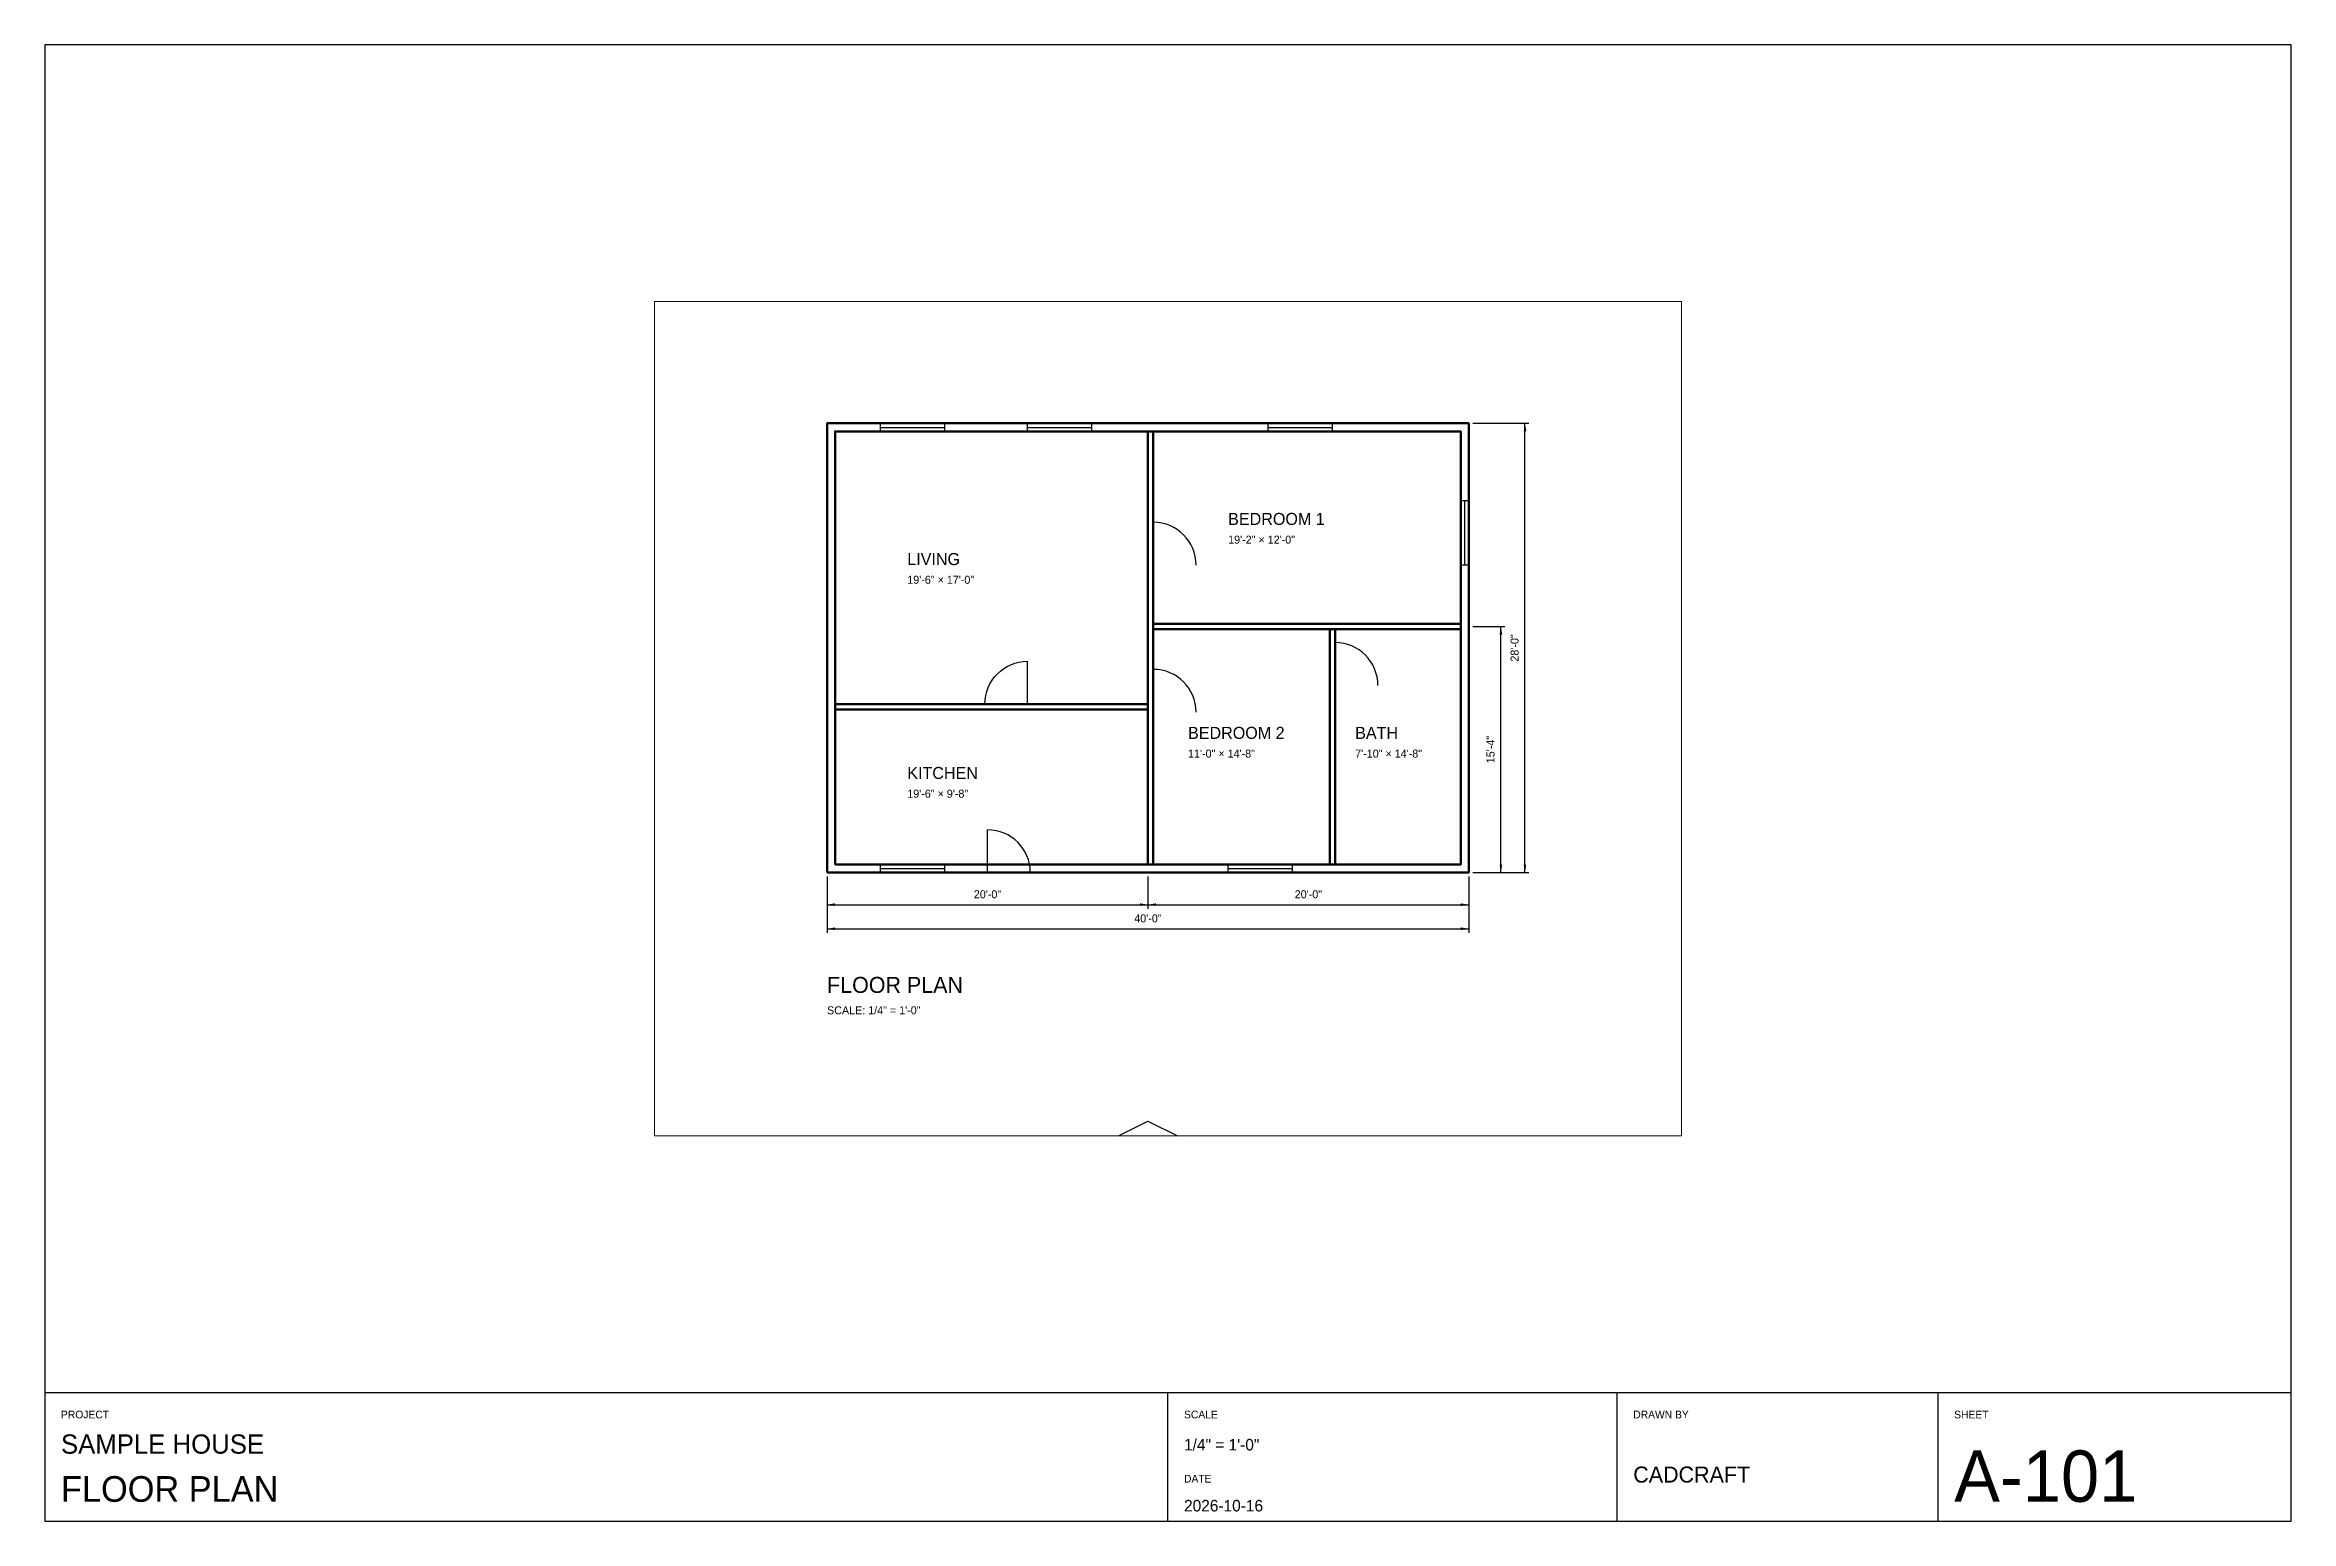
# Paper-space layout 'A-101 FLOOR PLAN' of a CAD drawing. Header units: inches. Extents: x 0.5 to 35.5, y 0.5 to 23.5.
# The model-space entities are those that its viewports show. They can reach past a viewport. Long polylines and large blocks are cut down to what shows.
import ezdxf
from ezdxf.enums import TextEntityAlignment as Align

# ---------------------------------------------------------------- set-up
doc = ezdxf.new("R2010")
doc.units = ezdxf.units.IN
doc.header["$MEASUREMENT"] = 0
for name, color, linetype in [('A-ANNO-DIMS', 1, 'Continuous'), ('A-ANNO-TEXT', 3, 'Continuous'), ('A-DOOR', 2, 'Continuous'), ('A-ELEV', 7, 'Continuous'), ('A-GLAZ', 4, 'Continuous'), ('G-TTLB', 7, 'Continuous')]:
    doc.layers.add(name, color=color, linetype=linetype)
doc.layers.add('A-WALL', color=7, linetype='Continuous', lineweight=50)
doc.layers.add('Viewports', color=8, linetype='Continuous', plot=False)
doc.dimstyles.get("Standard").update_dxf_attribs({"dimscale": 48, "dimtxt": 0.125, "dimasz": 0.125, "dimexe": 0.0625, "dimexo": 0.0625, "dimgap": 0.0625, "dimtad": 1, "dimdec": 4, "dimdsep": 46, "dimlunit": 4, "dimtxsty": 'Standard', "dimcen": 0.09, "dimadec": 0, "dimazin": 0, "dimtfac": 1, "dimtofl": 0, "dimtmove": 0, "dimatfit": 3, "dimfxl": 1, "dimtolj": 1, "dimtzin": 0, "dimarcsym": 0})

# ---------------------------------------------------------------- blocks, each defined once
blk = doc.blocks.new('TB-ARCH-D')
for p, q in [((18, 0.5), (18, 2.5)), ((25, 0.5), (25, 2.5)), ((30, 0.5), (30, 2.5))]:
    blk.add_line(p, q)
for points in [[(0.5, 0.5), (35.5, 0.5), (35.5, 23.5), (0.5, 23.5)], [(0.5, 0.5), (35.5, 0.5), (35.5, 2.5), (0.5, 2.5)]]:
    blk.add_lwpolyline(points, close=True)
for s, p in [('PROJECT', (0.75, 2.1)), ('SCALE', (18.25, 2.1)), ('DRAWN BY', (25.25, 2.1)), ('SHEET', (30.25, 2.1)), ('DATE', (18.25, 1.1))]:
    blk.add_text(s, height=0.12).set_placement(p)
for tag, p, height in [('PROJECT', (0.75, 1.55), 0.3), ('SCALE', (18.25, 1.6), 0.18), ('SHEET', (30.25, 0.8), 0.8), ('TITLE', (0.75, 0.8), 0.4), ('DRAWN', (25.25, 1.1), 0.25), ('DATE', (18.25, 0.65), 0.18)]:
    blk.add_attdef(tag, p, '', height=height)
blk = doc.blocks.new('DOOR-32')
blk.add_line((0, 0), (0, 32))
blk.add_arc((0, 0), 32, 0, 90)
blk = doc.blocks.new('WIN-48')
for p, q in [((0, 6), (48, 6)), ((0, 0), (0, 6)), ((0, 3), (48, 3)), ((0, 0), (48, 0)), ((48, 0), (48, 6))]:
    blk.add_line(p, q)
blk = doc.blocks.new('*D1')
at = {"color": 0}
for p, q in [((0, -3), (0, -45)), ((480, -3), (480, -45)), ((0, -42), (480, -42))]:
    blk.add_line(p, q, dxfattribs=at)
for points in [[(0, -42), (6, -43), (6, -41)], [(480, -42), (474, -41), (474, -43)]]:
    blk.add_solid(points, dxfattribs=at)
blk.add_text('40\'-0"', height=6, dxfattribs=at).set_placement((240, -39), align=Align.BOTTOM_CENTER)
blk = doc.blocks.new('*D2')
at = {"color": 0}
for p, q in [((0, -3), (0, -27)), ((240, -3), (240, -27)), ((0, -24), (240, -24))]:
    blk.add_line(p, q, dxfattribs=at)
for points in [[(0, -24), (6, -25), (6, -23)], [(240, -24), (234, -23), (234, -25)]]:
    blk.add_solid(points, dxfattribs=at)
blk.add_text('20\'-0"', height=6, dxfattribs=at).set_placement((120, -21), align=Align.BOTTOM_CENTER)
blk = doc.blocks.new('*D3')
at = {"color": 0}
for p, q in [((240, -3), (240, -27)), ((480, -3), (480, -27)), ((240, -24), (480, -24))]:
    blk.add_line(p, q, dxfattribs=at)
for points in [[(240, -24), (246, -25), (246, -23)], [(480, -24), (474, -23), (474, -25)]]:
    blk.add_solid(points, dxfattribs=at)
blk.add_text('20\'-0"', height=6, dxfattribs=at).set_placement((360, -21), align=Align.BOTTOM_CENTER)
blk = doc.blocks.new('*D4')
at = {"color": 0}
for p, q in [((483, 336), (525, 336)), ((522, 0), (522, 336)), ((483, 0), (525, 0))]:
    blk.add_line(p, q, dxfattribs=at)
for points in [[(522, 336), (521, 330), (523, 330)], [(522, 0), (523, 6), (521, 6)]]:
    blk.add_solid(points, dxfattribs=at)
blk.add_text('28\'-0"', height=6, rotation=90, dxfattribs=at).set_placement((519, 168), align=Align.BOTTOM_CENTER)
blk = doc.blocks.new('*D5')
at = {"color": 0}
for p, q in [((483, 184), (507, 184)), ((504, 0), (504, 184)), ((483, 0), (507, 0))]:
    blk.add_line(p, q, dxfattribs=at)
for points in [[(504, 184), (503, 178), (505, 178)], [(504, 0), (505, 6), (503, 6)]]:
    blk.add_solid(points, dxfattribs=at)
blk.add_text('15\'-4"', height=6, rotation=90, dxfattribs=at).set_placement((501, 92), align=Align.BOTTOM_CENTER)

msp = doc.modelspace()

# ---------------------------------------------------------------- linework, layer by layer
at = {"layer": 'A-ELEV'}
msp.add_lwpolyline([(-12, -312), (240, -186), (492, -312)], dxfattribs=at)
at = {"layer": 'A-WALL'}
for points in [[(0, 0), (480, 0), (480, 336), (0, 336)], [(6, 6), (474, 6), (474, 330), (6, 330)], [(240, 6), (244, 6), (244, 330), (240, 330)], [(244, 182), (474, 182), (474, 186), (244, 186)], [(376, 6), (380, 6), (380, 182), (376, 182)], [(6, 122), (240, 122), (240, 126), (6, 126)]]:
    msp.add_lwpolyline(points, close=True, dxfattribs=at)

# ---------------------------------------------------------------- block references
at = {"layer": 'A-DOOR'}
for p in [(244, 230), (380, 140), (244, 120), (120, 0)]:
    msp.add_blockref('DOOR-32', p, dxfattribs=at)
at = {"layer": 'A-DOOR', "xscale": -1}
msp.add_blockref('DOOR-32', (150, 126), dxfattribs=at)
at = {"layer": 'A-GLAZ'}
for p in [(40, 330), (150, 330), (330, 330), (40, 0), (300, 0)]:
    msp.add_blockref('WIN-48', p, dxfattribs=at)
at = {"layer": 'A-GLAZ', "rotation": 90}
msp.add_blockref('WIN-48', (480, 230), dxfattribs=at)

# ---------------------------------------------------------------- texts
at = {"layer": 'A-ANNO-TEXT'}
for s, height, p in [('BEDROOM 1', 9, (300, 260)), ('19\'-2" × 12\'-0"', 6, (300, 246)), ('LIVING', 9, (60, 230)), ('19\'-6" × 17\'-0"', 6, (60, 216)), ('BEDROOM 2', 9, (270, 100)), ('BATH', 9, (395, 100)), ('11\'-0" × 14\'-8"', 6, (270, 86)), ('7\'-10" × 14\'-8"', 6, (395, 86)), ('KITCHEN', 9, (60, 70)), ('19\'-6" × 9\'-8"', 6, (60, 56)), ('FLOOR PLAN', 12, (0, -90)), ('SCALE: 1/4" = 1\'-0"', 6, (0, -106))]:
    msp.add_text(s, height=height, dxfattribs=at).set_placement(p)

# ---------------------------------------------------------------- dimensions: what is measured, and where the dimension line sits
at = {"layer": 'A-ANNO-DIMS'}
for base, p2, picture, middle in [((522, 336), (480, 336), '*D4', (519, 168)), ((504, 184), (480, 184), '*D5', (501, 92))]:
    dim = msp.add_linear_dim(base=base, p1=(480, 0), p2=p2, angle=90, dimstyle='Standard', override={"dimscale": 48, "dimtxt": 0.125, "dimasz": 0.125, "dimexe": 0.0625, "dimexo": 0.0625, "dimgap": 0.0625, "dimtad": 1, "dimjust": 0, "dimtih": 0, "dimtoh": 0, "dimdec": 4, "dimlfac": 1, "dimrnd": 0, "dimzin": 8, "dimdsep": 46, "dimlunit": 4, "dimpost": '<>', "dimsah": 0, "dimtsz": 0, "dimse1": 0, "dimse2": 0, "dimsd1": 0, "dimsd2": 0, "dimclrd": 0, "dimclre": 0, "dimclrt": 0, "dimaunit": 0, "dimadec": 0, "dimazin": 0, "dimtol": 0, "dimlim": 0, "dimtp": 0, "dimtm": 0, "dimtfac": 1, "dimtdec": 2, "dimtix": 0, "dimtofl": 0, "dimtmove": 0, "dimatfit": 3, "dimtfill": 0, "dimtfillclr": 0, "dimtolj": 1, "dimtzin": 0, "dimlwd": 65534, "dimlwe": 65534}, dxfattribs=at)
    dim.commit()
    dim.dimension.update_dxf_attribs({"geometry": picture, "text_midpoint": middle, "dimtype": 160})
for base, p1, p2, picture, middle in [((480, -42), (0, 0), (480, 0), '*D1', (240, -39)), ((240, -24), (0, 0), (240, 0), '*D2', (120, -21)), ((480, -24), (240, 0), (480, 0), '*D3', (360, -21))]:
    dim = msp.add_linear_dim(base=base, p1=p1, p2=p2, dimstyle='Standard', override={"dimscale": 48, "dimtxt": 0.125, "dimasz": 0.125, "dimexe": 0.0625, "dimexo": 0.0625, "dimgap": 0.0625, "dimtad": 1, "dimjust": 0, "dimtih": 0, "dimtoh": 0, "dimdec": 4, "dimlfac": 1, "dimrnd": 0, "dimzin": 8, "dimdsep": 46, "dimlunit": 4, "dimpost": '<>', "dimsah": 0, "dimtsz": 0, "dimse1": 0, "dimse2": 0, "dimsd1": 0, "dimsd2": 0, "dimclrd": 0, "dimclre": 0, "dimclrt": 0, "dimaunit": 0, "dimadec": 0, "dimazin": 0, "dimtol": 0, "dimlim": 0, "dimtp": 0, "dimtm": 0, "dimtfac": 1, "dimtdec": 2, "dimtix": 0, "dimtofl": 0, "dimtmove": 0, "dimatfit": 3, "dimtfill": 0, "dimtfillclr": 0, "dimtolj": 1, "dimtzin": 0, "dimlwd": 65534, "dimlwe": 65534}, dxfattribs=at)
    dim.commit()
    dim.dimension.update_dxf_attribs({"geometry": picture, "text_midpoint": middle, "dimtype": 160})

psp = doc.layouts.new('A-101 FLOOR PLAN')

# ---------------------------------------------------------------- block references
at = {"layer": 'G-TTLB'}
psp.add_blockref('TB-ARCH-D', (0, 0), dxfattribs=at).add_auto_attribs({'PROJECT': 'SAMPLE HOUSE', 'TITLE': 'FLOOR PLAN', 'SCALE': '1/4" = 1\'-0"', 'DATE': '2026-10-16', 'DRAWN': 'CADCRAFT', 'SHEET': 'A-101'})

# ---------------------------------------------------------------- viewports
at = {"layer": 'Viewports'}
psp.add_viewport(center=(18, 13), size=(16, 13), view_center_point=(255, 115), view_height=624, dxfattribs=at)

doc.saveas('drawing.dxf')
